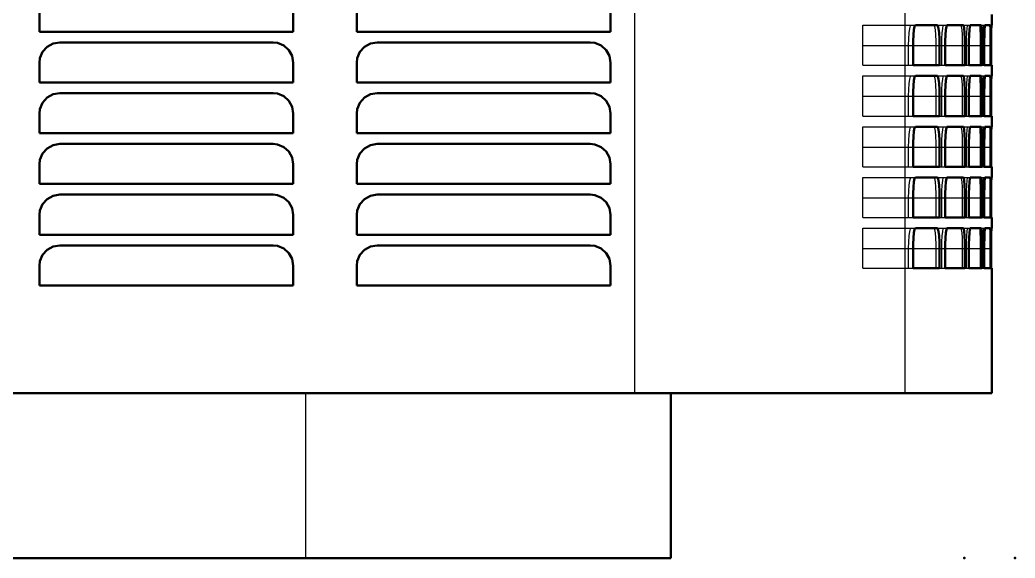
# Model space of a CAD drawing. Header units: inches. Extents: x -0.3 to 35.5, y 0 to 41.5.
# Drawn here: x 25.7 to 35.5, y 0 to 5.3 of the extents above; entities that cross this region are included whole.
import ezdxf

# ---------------------------------------------------------------- set-up
doc = ezdxf.new("R2010")
doc.units = ezdxf.units.IN
doc.header["$MEASUREMENT"] = 0
doc.linetypes.add('Dashed', pattern=[2, 1, -1])
for name, color, linetype, lineweight in [('2d ConnectionPoints', 7, 'Continuous', 50), ('AM_0', 7, 'Continuous', 50), ('AM_4', 3, 'Continuous', 25), ('AM_9', 6, 'Dashed', 25)]:
    doc.layers.add(name, color=color, linetype=linetype, lineweight=lineweight)

msp = doc.modelspace()

# ---------------------------------------------------------------- linework, layer by layer
at = {"layer": '2d ConnectionPoints'}
for p in [(35, 0), (35, 0), (35.5, 0)]:
    msp.add_point(p, dxfattribs=at)
at = {"layer": 'AM_0'}
for p, q in [((25.891, 5.381), (25.891, 5.186)), ((28.391, 5.186), (28.391, 5.381)), ((29.016, 5.381), (29.016, 5.186)), ((31.516, 5.186), (31.516, 5.381)), ((35.27, 5.355), (35.27, 5.25)), ((34.7361, 5.25), (34.5177, 5.25)), ((34.9915, 5.25), (34.829, 5.25)), ((35.1644, 5.25), (35.0573, 5.25)), ((35.255, 5.25), (35.2032, 5.25)), ((35.27, 5.25), (35.2669, 5.25)), ((25.891, 5.186), (28.391, 5.186)), ((29.016, 5.186), (31.516, 5.186)), ((28.191, 5.081), (26.091, 5.081)), ((31.316, 5.081), (29.216, 5.081)), ((34.495, 5.05), (34.495, 4.855)), ((34.7549, 4.855), (34.7549, 5.05)), ((34.8116, 5.05), (34.8116, 4.855)), ((35.0051, 4.855), (35.0051, 5.05)), ((35.0452, 5.05), (35.0452, 4.855)), ((35.1727, 4.855), (35.1727, 5.05)), ((35.1963, 5.05), (35.1963, 4.855)), ((35.258, 4.855), (35.258, 5.05)), ((35.2652, 5.05), (35.2652, 4.855)), ((25.891, 4.881), (25.891, 4.686)), ((28.391, 4.686), (28.391, 4.881)), ((29.016, 4.881), (29.016, 4.686)), ((31.516, 4.686), (31.516, 4.881)), ((34.495, 4.855), (34.7549, 4.855)), ((34.8116, 4.855), (35.0051, 4.855)), ((35.0452, 4.855), (35.1727, 4.855)), ((35.1963, 4.855), (35.258, 4.855)), ((35.2652, 4.855), (35.27, 4.855)), ((35.27, 4.855), (35.27, 4.75)), ((34.7361, 4.75), (34.5177, 4.75)), ((34.9915, 4.75), (34.829, 4.75)), ((35.1644, 4.75), (35.0573, 4.75)), ((35.255, 4.75), (35.2032, 4.75)), ((35.27, 4.75), (35.2669, 4.75)), ((25.891, 4.686), (28.391, 4.686)), ((29.016, 4.686), (31.516, 4.686)), ((28.191, 4.581), (26.091, 4.581)), ((31.316, 4.581), (29.216, 4.581)), ((34.495, 4.55), (34.495, 4.355)), ((34.7549, 4.355), (34.7549, 4.55)), ((34.8116, 4.55), (34.8116, 4.355)), ((35.0051, 4.355), (35.0051, 4.55)), ((35.0452, 4.55), (35.0452, 4.355)), ((35.1727, 4.355), (35.1727, 4.55)), ((35.1963, 4.55), (35.1963, 4.355)), ((35.258, 4.355), (35.258, 4.55)), ((35.2652, 4.55), (35.2652, 4.355)), ((25.891, 4.381), (25.891, 4.186)), ((28.391, 4.186), (28.391, 4.381)), ((29.016, 4.381), (29.016, 4.186)), ((31.516, 4.186), (31.516, 4.381)), ((34.495, 4.355), (34.7549, 4.355)), ((34.8116, 4.355), (35.0051, 4.355)), ((35.0452, 4.355), (35.1727, 4.355)), ((35.1963, 4.355), (35.258, 4.355)), ((35.2652, 4.355), (35.27, 4.355)), ((35.27, 4.355), (35.27, 4.25)), ((34.7361, 4.25), (34.5177, 4.25)), ((34.9915, 4.25), (34.829, 4.25)), ((35.1644, 4.25), (35.0573, 4.25)), ((35.255, 4.25), (35.2032, 4.25)), ((35.27, 4.25), (35.2669, 4.25)), ((25.891, 4.186), (28.391, 4.186)), ((29.016, 4.186), (31.516, 4.186)), ((28.191, 4.081), (26.091, 4.081)), ((31.316, 4.081), (29.216, 4.081)), ((34.495, 4.05), (34.495, 3.855)), ((34.7549, 3.855), (34.7549, 4.05)), ((34.8116, 4.05), (34.8116, 3.855)), ((35.0051, 3.855), (35.0051, 4.05)), ((35.0452, 4.05), (35.0452, 3.855)), ((35.1727, 3.855), (35.1727, 4.05)), ((35.1963, 4.05), (35.1963, 3.855)), ((35.258, 3.855), (35.258, 4.05)), ((35.2652, 4.05), (35.2652, 3.855)), ((25.891, 3.881), (25.891, 3.686)), ((28.391, 3.686), (28.391, 3.881)), ((29.016, 3.881), (29.016, 3.686)), ((31.516, 3.686), (31.516, 3.881)), ((34.495, 3.855), (34.7549, 3.855)), ((34.8116, 3.855), (35.0051, 3.855)), ((35.0452, 3.855), (35.1727, 3.855)), ((35.1963, 3.855), (35.258, 3.855)), ((35.2652, 3.855), (35.27, 3.855)), ((35.27, 3.855), (35.27, 3.75)), ((34.7361, 3.75), (34.5177, 3.75)), ((34.9915, 3.75), (34.829, 3.75)), ((35.1644, 3.75), (35.0573, 3.75)), ((35.255, 3.75), (35.2032, 3.75)), ((35.27, 3.75), (35.2669, 3.75)), ((25.891, 3.686), (28.391, 3.686)), ((29.016, 3.686), (31.516, 3.686)), ((28.191, 3.581), (26.091, 3.581)), ((31.316, 3.581), (29.216, 3.581)), ((34.495, 3.55), (34.495, 3.355)), ((34.7549, 3.355), (34.7549, 3.55)), ((34.8116, 3.55), (34.8116, 3.355)), ((35.0051, 3.355), (35.0051, 3.55)), ((35.0452, 3.55), (35.0452, 3.355)), ((35.1727, 3.355), (35.1727, 3.55)), ((35.1963, 3.55), (35.1963, 3.355)), ((35.258, 3.355), (35.258, 3.55)), ((35.2652, 3.55), (35.2652, 3.355)), ((25.891, 3.381), (25.891, 3.186)), ((28.391, 3.186), (28.391, 3.381)), ((29.016, 3.381), (29.016, 3.186)), ((31.516, 3.186), (31.516, 3.381)), ((34.495, 3.355), (34.7549, 3.355)), ((34.8116, 3.355), (35.0051, 3.355)), ((35.0452, 3.355), (35.1727, 3.355)), ((35.1963, 3.355), (35.258, 3.355)), ((35.2652, 3.355), (35.27, 3.355)), ((35.27, 3.355), (35.27, 3.25)), ((34.7361, 3.25), (34.5177, 3.25)), ((34.9915, 3.25), (34.829, 3.25)), ((35.1644, 3.25), (35.0573, 3.25)), ((35.255, 3.25), (35.2032, 3.25)), ((35.27, 3.25), (35.2669, 3.25)), ((25.891, 3.186), (28.391, 3.186)), ((29.016, 3.186), (31.516, 3.186)), ((28.191, 3.081), (26.091, 3.081)), ((31.316, 3.081), (29.216, 3.081)), ((34.495, 3.05), (34.495, 2.855)), ((34.7549, 2.855), (34.7549, 3.05)), ((34.8116, 3.05), (34.8116, 2.855)), ((35.0051, 2.855), (35.0051, 3.05)), ((35.0452, 3.05), (35.0452, 2.855)), ((35.1727, 2.855), (35.1727, 3.05)), ((35.1963, 3.05), (35.1963, 2.855)), ((35.258, 2.855), (35.258, 3.05)), ((35.2652, 3.05), (35.2652, 2.855)), ((25.891, 2.881), (25.891, 2.686)), ((28.391, 2.686), (28.391, 2.881)), ((29.016, 2.881), (29.016, 2.686)), ((31.516, 2.686), (31.516, 2.881)), ((34.495, 2.855), (34.7549, 2.855)), ((34.8116, 2.855), (35.0051, 2.855)), ((35.0452, 2.855), (35.1727, 2.855)), ((35.1963, 2.855), (35.258, 2.855)), ((35.2652, 2.855), (35.27, 2.855)), ((35.27, 2.855), (35.27, 1.625)), ((25.891, 2.686), (28.391, 2.686)), ((29.016, 2.686), (31.516, 2.686)), ((-0.27, 1.625), (35.27, 1.625)), ((32.11, 1.625), (32.11, 0)), ((3.39, 0), (32.11, 0))]:
    msp.add_line(p, q, dxfattribs=at)
for points in [[(34.5177, 5.25), (34.5102, 5.2386), (34.5035, 5.2057), (34.4984, 5.155), (34.4955, 5.0927), (34.495, 5.05)], [(34.7549, 5.05), (34.7538, 5.116), (34.7508, 5.1745), (34.7461, 5.2192), (34.7403, 5.2449), (34.7361, 5.25)], [(34.829, 5.25), (34.8232, 5.2387), (34.8181, 5.2059), (34.8142, 5.1554), (34.812, 5.0932), (34.8116, 5.05)], [(35.0051, 5.05), (35.0043, 5.1161), (35.0021, 5.1747), (34.9988, 5.2194), (34.9946, 5.245), (34.9915, 5.25)], [(35.0573, 5.25), (35.0533, 5.2387), (35.0498, 5.206), (35.047, 5.1557), (35.0455, 5.0936), (35.0452, 5.05)], [(35.1727, 5.05), (35.1722, 5.1162), (35.1709, 5.1749), (35.1688, 5.2195), (35.1662, 5.2451), (35.1644, 5.25)], [(35.2032, 5.25), (35.2009, 5.2387), (35.1989, 5.2061), (35.1974, 5.1559), (35.1965, 5.0938), (35.1963, 5.05)], [(35.258, 5.05), (35.2579, 5.1162), (35.2574, 5.1749), (35.2567, 5.2196), (35.2557, 5.2451), (35.255, 5.25)], [(35.2669, 5.25), (35.2664, 5.2387), (35.2659, 5.2062), (35.2655, 5.156), (35.2653, 5.0939), (35.2652, 5.05)], [(26.091, 5.081), (26.0247, 5.0697), (25.9658, 5.037), (25.9212, 4.9866), (25.8958, 4.9244), (25.891, 4.881)], [(28.391, 4.881), (28.3798, 4.947), (28.3475, 5.0055), (28.2976, 5.0502), (28.2357, 5.0759), (28.191, 5.081)], [(29.216, 5.081), (29.1496, 5.0696), (29.0906, 5.0368), (29.046, 4.9863), (29.0207, 4.924), (29.016, 4.881)], [(31.516, 4.881), (31.5048, 4.9469), (31.4727, 5.0053), (31.4231, 5.0499), (31.3612, 5.0758), (31.316, 5.081)], [(34.5177, 4.75), (34.5102, 4.7386), (34.5035, 4.7057), (34.4984, 4.655), (34.4955, 4.5927), (34.495, 4.55)], [(34.7549, 4.55), (34.7538, 4.616), (34.7508, 4.6745), (34.7461, 4.7192), (34.7403, 4.7449), (34.7361, 4.75)], [(34.829, 4.75), (34.8232, 4.7387), (34.8181, 4.7059), (34.8142, 4.6554), (34.812, 4.5932), (34.8116, 4.55)], [(35.0051, 4.55), (35.0043, 4.6161), (35.0021, 4.6747), (34.9988, 4.7194), (34.9946, 4.745), (34.9915, 4.75)], [(35.0573, 4.75), (35.0533, 4.7387), (35.0498, 4.706), (35.047, 4.6557), (35.0455, 4.5936), (35.0452, 4.55)], [(35.1727, 4.55), (35.1722, 4.6162), (35.1709, 4.6749), (35.1688, 4.7195), (35.1662, 4.7451), (35.1644, 4.75)], [(35.2032, 4.75), (35.2009, 4.7387), (35.1989, 4.7061), (35.1974, 4.6559), (35.1965, 4.5938), (35.1963, 4.55)], [(35.258, 4.55), (35.2579, 4.6162), (35.2574, 4.6749), (35.2567, 4.7196), (35.2557, 4.7451), (35.255, 4.75)], [(35.2669, 4.75), (35.2664, 4.7387), (35.2659, 4.7062), (35.2655, 4.656), (35.2653, 4.5939), (35.2652, 4.55)], [(26.091, 4.581), (26.0247, 4.5697), (25.9658, 4.537), (25.9212, 4.4866), (25.8958, 4.4244), (25.891, 4.381)], [(28.391, 4.381), (28.3798, 4.447), (28.3475, 4.5055), (28.2976, 4.5502), (28.2357, 4.5759), (28.191, 4.581)], [(29.216, 4.581), (29.1496, 4.5696), (29.0906, 4.5368), (29.046, 4.4863), (29.0207, 4.424), (29.016, 4.381)], [(31.516, 4.381), (31.5048, 4.4469), (31.4727, 4.5053), (31.4231, 4.5499), (31.3612, 4.5758), (31.316, 4.581)], [(34.5177, 4.25), (34.5102, 4.2386), (34.5035, 4.2057), (34.4984, 4.155), (34.4955, 4.0927), (34.495, 4.05)], [(34.7549, 4.05), (34.7538, 4.116), (34.7508, 4.1745), (34.7461, 4.2192), (34.7403, 4.2449), (34.7361, 4.25)], [(34.829, 4.25), (34.8232, 4.2387), (34.8181, 4.2059), (34.8142, 4.1554), (34.812, 4.0932), (34.8116, 4.05)], [(35.0051, 4.05), (35.0043, 4.1161), (35.0021, 4.1747), (34.9988, 4.2194), (34.9946, 4.245), (34.9915, 4.25)], [(35.0573, 4.25), (35.0533, 4.2387), (35.0498, 4.206), (35.047, 4.1557), (35.0455, 4.0936), (35.0452, 4.05)], [(35.1727, 4.05), (35.1722, 4.1162), (35.1709, 4.1749), (35.1688, 4.2195), (35.1662, 4.2451), (35.1644, 4.25)], [(35.2032, 4.25), (35.2009, 4.2387), (35.1989, 4.2061), (35.1974, 4.1559), (35.1965, 4.0938), (35.1963, 4.05)], [(35.258, 4.05), (35.2579, 4.1162), (35.2574, 4.1749), (35.2567, 4.2196), (35.2557, 4.2451), (35.255, 4.25)], [(35.2669, 4.25), (35.2664, 4.2387), (35.2659, 4.2062), (35.2655, 4.156), (35.2653, 4.0939), (35.2652, 4.05)], [(26.091, 4.081), (26.0247, 4.0697), (25.9658, 4.037), (25.9212, 3.9866), (25.8958, 3.9244), (25.891, 3.881)], [(28.391, 3.881), (28.3798, 3.947), (28.3475, 4.0055), (28.2976, 4.0502), (28.2357, 4.0759), (28.191, 4.081)], [(29.216, 4.081), (29.1496, 4.0696), (29.0906, 4.0368), (29.046, 3.9863), (29.0207, 3.924), (29.016, 3.881)], [(31.516, 3.881), (31.5048, 3.9469), (31.4727, 4.0053), (31.4231, 4.0499), (31.3612, 4.0758), (31.316, 4.081)], [(34.5177, 3.75), (34.5102, 3.7386), (34.5035, 3.7057), (34.4984, 3.655), (34.4955, 3.5927), (34.495, 3.55)], [(34.7549, 3.55), (34.7538, 3.616), (34.7508, 3.6745), (34.7461, 3.7192), (34.7403, 3.7449), (34.7361, 3.75)], [(34.829, 3.75), (34.8232, 3.7387), (34.8181, 3.7059), (34.8142, 3.6554), (34.812, 3.5932), (34.8116, 3.55)], [(35.0051, 3.55), (35.0043, 3.6161), (35.0021, 3.6747), (34.9988, 3.7194), (34.9946, 3.745), (34.9915, 3.75)], [(35.0573, 3.75), (35.0533, 3.7387), (35.0498, 3.706), (35.047, 3.6557), (35.0455, 3.5936), (35.0452, 3.55)], [(35.1727, 3.55), (35.1722, 3.6162), (35.1709, 3.6749), (35.1688, 3.7195), (35.1662, 3.7451), (35.1644, 3.75)], [(35.2032, 3.75), (35.2009, 3.7387), (35.1989, 3.7061), (35.1974, 3.6559), (35.1965, 3.5938), (35.1963, 3.55)], [(35.258, 3.55), (35.2579, 3.6162), (35.2574, 3.6749), (35.2567, 3.7196), (35.2557, 3.7451), (35.255, 3.75)], [(35.2669, 3.75), (35.2664, 3.7387), (35.2659, 3.7062), (35.2655, 3.656), (35.2653, 3.5939), (35.2652, 3.55)], [(26.091, 3.581), (26.0247, 3.5697), (25.9658, 3.537), (25.9212, 3.4866), (25.8958, 3.4244), (25.891, 3.381)], [(28.391, 3.381), (28.3798, 3.447), (28.3475, 3.5055), (28.2976, 3.5502), (28.2357, 3.5759), (28.191, 3.581)], [(29.216, 3.581), (29.1496, 3.5696), (29.0906, 3.5368), (29.046, 3.4863), (29.0207, 3.424), (29.016, 3.381)], [(31.516, 3.381), (31.5048, 3.4469), (31.4727, 3.5053), (31.4231, 3.5499), (31.3612, 3.5758), (31.316, 3.581)], [(34.5177, 3.25), (34.5102, 3.2386), (34.5035, 3.2057), (34.4984, 3.155), (34.4955, 3.0927), (34.495, 3.05)], [(34.7549, 3.05), (34.7538, 3.116), (34.7508, 3.1745), (34.7461, 3.2192), (34.7403, 3.2449), (34.7361, 3.25)], [(34.829, 3.25), (34.8232, 3.2387), (34.8181, 3.2059), (34.8142, 3.1554), (34.812, 3.0932), (34.8116, 3.05)], [(35.0051, 3.05), (35.0043, 3.1161), (35.0021, 3.1747), (34.9988, 3.2194), (34.9946, 3.245), (34.9915, 3.25)], [(35.0573, 3.25), (35.0533, 3.2387), (35.0498, 3.206), (35.047, 3.1557), (35.0455, 3.0936), (35.0452, 3.05)], [(35.1727, 3.05), (35.1722, 3.1162), (35.1709, 3.1749), (35.1688, 3.2195), (35.1662, 3.2451), (35.1644, 3.25)], [(35.2032, 3.25), (35.2009, 3.2387), (35.1989, 3.2061), (35.1974, 3.1559), (35.1965, 3.0938), (35.1963, 3.05)], [(35.258, 3.05), (35.2579, 3.1162), (35.2574, 3.1749), (35.2567, 3.2196), (35.2557, 3.2451), (35.255, 3.25)], [(35.2669, 3.25), (35.2664, 3.2387), (35.2659, 3.2062), (35.2655, 3.156), (35.2653, 3.0939), (35.2652, 3.05)], [(26.091, 3.081), (26.0247, 3.0697), (25.9658, 3.037), (25.9212, 2.9866), (25.8958, 2.9244), (25.891, 2.881)], [(28.391, 2.881), (28.3798, 2.947), (28.3475, 3.0055), (28.2976, 3.0502), (28.2357, 3.0759), (28.191, 3.081)], [(29.216, 3.081), (29.1496, 3.0696), (29.0906, 3.0368), (29.046, 2.9863), (29.0207, 2.924), (29.016, 2.881)], [(31.516, 2.881), (31.5048, 2.9469), (31.4727, 3.0053), (31.4231, 3.0499), (31.3612, 3.0758), (31.316, 3.081)]]:
    msp.add_lwpolyline(points, dxfattribs=at)
at = {"layer": 'AM_4'}
for p, q in [((31.7511, 41.5), (31.7511, 1.625)), ((34.4142, 41.5), (34.4142, 1.625)), ((34.495, 5.05), (34.7549, 5.05)), ((34.8116, 5.05), (35.0051, 5.05)), ((35.0452, 5.05), (35.1727, 5.05)), ((35.1963, 5.05), (35.258, 5.05)), ((34.495, 4.55), (34.7549, 4.55)), ((34.8116, 4.55), (35.0051, 4.55)), ((35.0452, 4.55), (35.1727, 4.55)), ((35.1963, 4.55), (35.258, 4.55)), ((34.495, 4.05), (34.7549, 4.05)), ((34.8116, 4.05), (35.0051, 4.05)), ((35.0452, 4.05), (35.1727, 4.05)), ((35.1963, 4.05), (35.258, 4.05)), ((34.495, 3.55), (34.7549, 3.55)), ((34.8116, 3.55), (35.0051, 3.55)), ((35.0452, 3.55), (35.1727, 3.55)), ((35.1963, 3.55), (35.258, 3.55)), ((34.495, 3.05), (34.7549, 3.05)), ((34.8116, 3.05), (35.0051, 3.05)), ((35.0452, 3.05), (35.1727, 3.05)), ((35.1963, 3.05), (35.258, 3.05)), ((28.51, 1.625), (28.51, 0))]:
    msp.add_line(p, q, dxfattribs=at)
at = {"layer": 'AM_9'}
for p, q in [((34, 4.855), (34, 5.25)), ((34, 5.25), (34.5177, 5.25)), ((34.7361, 5.25), (34.829, 5.25)), ((34.9915, 5.25), (35.0573, 5.25)), ((35.1644, 5.25), (35.2032, 5.25)), ((35.255, 5.25), (35.2669, 5.25)), ((34, 5.05), (34.495, 5.05)), ((34.4517, 4.855), (34.4517, 5.05)), ((34.7196, 5.05), (34.7196, 4.855)), ((34.7549, 5.05), (34.8116, 5.05)), ((34.7782, 4.855), (34.7782, 5.05)), ((34.9796, 5.05), (34.9796, 4.855)), ((35.0051, 5.05), (35.0452, 5.05)), ((35.0217, 4.855), (35.0217, 5.05)), ((35.157, 5.05), (35.157, 4.855)), ((35.1727, 5.05), (35.1963, 5.05)), ((35.1826, 4.855), (35.1826, 5.05)), ((35.2522, 5.05), (35.2522, 4.855)), ((35.258, 5.05), (35.2652, 5.05)), ((35.2613, 4.855), (35.2613, 5.05)), ((34, 4.855), (34.495, 4.855)), ((34.7549, 4.855), (34.8116, 4.855)), ((35.0051, 4.855), (35.0452, 4.855)), ((35.1727, 4.855), (35.1963, 4.855)), ((35.258, 4.855), (35.2652, 4.855)), ((34, 4.355), (34, 4.75)), ((34, 4.75), (34.5177, 4.75)), ((34.7361, 4.75), (34.829, 4.75)), ((34.9915, 4.75), (35.0573, 4.75)), ((35.1644, 4.75), (35.2032, 4.75)), ((35.255, 4.75), (35.2669, 4.75)), ((34, 4.55), (34.495, 4.55)), ((34.4517, 4.355), (34.4517, 4.55)), ((34.7196, 4.55), (34.7196, 4.355)), ((34.7549, 4.55), (34.8116, 4.55)), ((34.7782, 4.355), (34.7782, 4.55)), ((34.9796, 4.55), (34.9796, 4.355)), ((35.0051, 4.55), (35.0452, 4.55)), ((35.0217, 4.355), (35.0217, 4.55)), ((35.157, 4.55), (35.157, 4.355)), ((35.1727, 4.55), (35.1963, 4.55)), ((35.1826, 4.355), (35.1826, 4.55)), ((35.2522, 4.55), (35.2522, 4.355)), ((35.258, 4.55), (35.2652, 4.55)), ((35.2613, 4.355), (35.2613, 4.55)), ((34, 4.355), (34.495, 4.355)), ((34.7549, 4.355), (34.8116, 4.355)), ((35.0051, 4.355), (35.0452, 4.355)), ((35.1727, 4.355), (35.1963, 4.355)), ((35.258, 4.355), (35.2652, 4.355)), ((34, 3.855), (34, 4.25)), ((34, 4.25), (34.5177, 4.25)), ((34.7361, 4.25), (34.829, 4.25)), ((34.9915, 4.25), (35.0573, 4.25)), ((35.1644, 4.25), (35.2032, 4.25)), ((35.255, 4.25), (35.2669, 4.25)), ((34, 4.05), (34.495, 4.05)), ((34.4517, 3.855), (34.4517, 4.05)), ((34.7196, 4.05), (34.7196, 3.855)), ((34.7549, 4.05), (34.8116, 4.05)), ((34.7782, 3.855), (34.7782, 4.05)), ((34.9796, 4.05), (34.9796, 3.855)), ((35.0051, 4.05), (35.0452, 4.05)), ((35.0217, 3.855), (35.0217, 4.05)), ((35.157, 4.05), (35.157, 3.855)), ((35.1727, 4.05), (35.1963, 4.05)), ((35.1826, 3.855), (35.1826, 4.05)), ((35.2522, 4.05), (35.2522, 3.855)), ((35.258, 4.05), (35.2652, 4.05)), ((35.2613, 3.855), (35.2613, 4.05)), ((34, 3.855), (34.495, 3.855)), ((34.7549, 3.855), (34.8116, 3.855)), ((35.0051, 3.855), (35.0452, 3.855)), ((35.1727, 3.855), (35.1963, 3.855)), ((35.258, 3.855), (35.2652, 3.855)), ((34, 3.355), (34, 3.75)), ((34, 3.75), (34.5177, 3.75)), ((34.7361, 3.75), (34.829, 3.75)), ((34.9915, 3.75), (35.0573, 3.75)), ((35.1644, 3.75), (35.2032, 3.75)), ((35.255, 3.75), (35.2669, 3.75)), ((34, 3.55), (34.495, 3.55)), ((34.4517, 3.355), (34.4517, 3.55)), ((34.7196, 3.55), (34.7196, 3.355)), ((34.7549, 3.55), (34.8116, 3.55)), ((34.7782, 3.355), (34.7782, 3.55)), ((34.9796, 3.55), (34.9796, 3.355)), ((35.0051, 3.55), (35.0452, 3.55)), ((35.0217, 3.355), (35.0217, 3.55)), ((35.157, 3.55), (35.157, 3.355)), ((35.1727, 3.55), (35.1963, 3.55)), ((35.1826, 3.355), (35.1826, 3.55)), ((35.2522, 3.55), (35.2522, 3.355)), ((35.258, 3.55), (35.2652, 3.55)), ((35.2613, 3.355), (35.2613, 3.55)), ((34, 3.355), (34.495, 3.355)), ((34.7549, 3.355), (34.8116, 3.355)), ((35.0051, 3.355), (35.0452, 3.355)), ((35.1727, 3.355), (35.1963, 3.355)), ((35.258, 3.355), (35.2652, 3.355)), ((34, 2.855), (34, 3.25)), ((34, 3.25), (34.5177, 3.25)), ((34.7361, 3.25), (34.829, 3.25)), ((34.9915, 3.25), (35.0573, 3.25)), ((35.1644, 3.25), (35.2032, 3.25)), ((35.255, 3.25), (35.2669, 3.25)), ((34, 3.05), (34.495, 3.05)), ((34.4517, 2.855), (34.4517, 3.05)), ((34.7196, 3.05), (34.7196, 2.855)), ((34.7549, 3.05), (34.8116, 3.05)), ((34.7782, 2.855), (34.7782, 3.05)), ((34.9796, 3.05), (34.9796, 2.855)), ((35.0051, 3.05), (35.0452, 3.05)), ((35.0217, 2.855), (35.0217, 3.05)), ((35.157, 3.05), (35.157, 2.855)), ((35.1727, 3.05), (35.1963, 3.05)), ((35.1826, 2.855), (35.1826, 3.05)), ((35.2522, 3.05), (35.2522, 2.855)), ((35.258, 3.05), (35.2652, 3.05)), ((35.2613, 2.855), (35.2613, 3.05)), ((34, 2.855), (34.495, 2.855)), ((34.7549, 2.855), (34.8116, 2.855)), ((35.0051, 2.855), (35.0452, 2.855)), ((35.1727, 2.855), (35.1963, 2.855)), ((35.258, 2.855), (35.2652, 2.855))]:
    msp.add_line(p, q, dxfattribs=at)
for points in [[(34.4517, 5.05), (34.453, 5.1159), (34.4568, 5.1743), (34.4626, 5.2189), (34.4699, 5.2448), (34.4751, 5.25)], [(34.7001, 5.25), (34.7066, 5.2386), (34.7124, 5.2058), (34.7167, 5.1553), (34.7191, 5.093), (34.7196, 5.05)], [(34.7782, 5.05), (34.7793, 5.116), (34.7822, 5.1746), (34.7867, 5.2192), (34.7923, 5.2449), (34.7963, 5.25)], [(34.9655, 5.25), (34.9702, 5.2387), (34.9744, 5.206), (34.9775, 5.1556), (34.9793, 5.0934), (34.9796, 5.05)], [(35.0217, 5.05), (35.0224, 5.1161), (35.0245, 5.1747), (35.0277, 5.2194), (35.0317, 5.245), (35.0345, 5.25)], [(35.1481, 5.25), (35.1511, 5.2387), (35.1537, 5.2061), (35.1557, 5.1559), (35.1568, 5.0937), (35.157, 5.05)], [(35.1826, 5.05), (35.1831, 5.1162), (35.1843, 5.1749), (35.1862, 5.2195), (35.1885, 5.2451), (35.1901, 5.25)], [(35.2485, 5.25), (35.2498, 5.2387), (35.2508, 5.2062), (35.2516, 5.156), (35.2521, 5.0939), (35.2522, 5.05)], [(35.2613, 5.05), (35.2615, 5.1162), (35.2619, 5.1749), (35.2624, 5.2196), (35.2631, 5.2451), (35.2636, 5.25)], [(34.4517, 4.55), (34.453, 4.6159), (34.4568, 4.6743), (34.4626, 4.7189), (34.4699, 4.7448), (34.4751, 4.75)], [(34.7001, 4.75), (34.7066, 4.7386), (34.7124, 4.7058), (34.7167, 4.6553), (34.7191, 4.593), (34.7196, 4.55)], [(34.7782, 4.55), (34.7793, 4.616), (34.7822, 4.6746), (34.7867, 4.7192), (34.7923, 4.7449), (34.7963, 4.75)], [(34.9655, 4.75), (34.9702, 4.7387), (34.9744, 4.706), (34.9775, 4.6556), (34.9793, 4.5934), (34.9796, 4.55)], [(35.0217, 4.55), (35.0224, 4.6161), (35.0245, 4.6747), (35.0277, 4.7194), (35.0317, 4.745), (35.0345, 4.75)], [(35.1481, 4.75), (35.1511, 4.7387), (35.1537, 4.7061), (35.1557, 4.6559), (35.1568, 4.5937), (35.157, 4.55)], [(35.1826, 4.55), (35.1831, 4.6162), (35.1843, 4.6749), (35.1862, 4.7195), (35.1885, 4.7451), (35.1901, 4.75)], [(35.2485, 4.75), (35.2498, 4.7387), (35.2508, 4.7062), (35.2516, 4.656), (35.2521, 4.5939), (35.2522, 4.55)], [(35.2613, 4.55), (35.2615, 4.6162), (35.2619, 4.6749), (35.2624, 4.7196), (35.2631, 4.7451), (35.2636, 4.75)], [(34.4517, 4.05), (34.453, 4.1159), (34.4568, 4.1743), (34.4626, 4.2189), (34.4699, 4.2448), (34.4751, 4.25)], [(34.7001, 4.25), (34.7066, 4.2386), (34.7124, 4.2058), (34.7167, 4.1553), (34.7191, 4.093), (34.7196, 4.05)], [(34.7782, 4.05), (34.7793, 4.116), (34.7822, 4.1746), (34.7867, 4.2192), (34.7923, 4.2449), (34.7963, 4.25)], [(34.9655, 4.25), (34.9702, 4.2387), (34.9744, 4.206), (34.9775, 4.1556), (34.9793, 4.0934), (34.9796, 4.05)], [(35.0217, 4.05), (35.0224, 4.1161), (35.0245, 4.1747), (35.0277, 4.2194), (35.0317, 4.245), (35.0345, 4.25)], [(35.1481, 4.25), (35.1511, 4.2387), (35.1537, 4.2061), (35.1557, 4.1559), (35.1568, 4.0937), (35.157, 4.05)], [(35.1826, 4.05), (35.1831, 4.1162), (35.1843, 4.1749), (35.1862, 4.2195), (35.1885, 4.2451), (35.1901, 4.25)], [(35.2485, 4.25), (35.2498, 4.2387), (35.2508, 4.2062), (35.2516, 4.156), (35.2521, 4.0939), (35.2522, 4.05)], [(35.2613, 4.05), (35.2615, 4.1162), (35.2619, 4.1749), (35.2624, 4.2196), (35.2631, 4.2451), (35.2636, 4.25)], [(34.4517, 3.55), (34.453, 3.6159), (34.4568, 3.6743), (34.4626, 3.7189), (34.4699, 3.7448), (34.4751, 3.75)], [(34.7001, 3.75), (34.7066, 3.7386), (34.7124, 3.7058), (34.7167, 3.6553), (34.7191, 3.593), (34.7196, 3.55)], [(34.7782, 3.55), (34.7793, 3.616), (34.7822, 3.6746), (34.7867, 3.7192), (34.7923, 3.7449), (34.7963, 3.75)], [(34.9655, 3.75), (34.9702, 3.7387), (34.9744, 3.706), (34.9775, 3.6556), (34.9793, 3.5934), (34.9796, 3.55)], [(35.0217, 3.55), (35.0224, 3.6161), (35.0245, 3.6747), (35.0277, 3.7194), (35.0317, 3.745), (35.0345, 3.75)], [(35.1481, 3.75), (35.1511, 3.7387), (35.1537, 3.7061), (35.1557, 3.6559), (35.1568, 3.5937), (35.157, 3.55)], [(35.1826, 3.55), (35.1831, 3.6162), (35.1843, 3.6749), (35.1862, 3.7195), (35.1885, 3.7451), (35.1901, 3.75)], [(35.2485, 3.75), (35.2498, 3.7387), (35.2508, 3.7062), (35.2516, 3.656), (35.2521, 3.5939), (35.2522, 3.55)], [(35.2613, 3.55), (35.2615, 3.6162), (35.2619, 3.6749), (35.2624, 3.7196), (35.2631, 3.7451), (35.2636, 3.75)], [(34.4517, 3.05), (34.453, 3.1159), (34.4568, 3.1743), (34.4626, 3.2189), (34.4699, 3.2448), (34.4751, 3.25)], [(34.7001, 3.25), (34.7066, 3.2386), (34.7124, 3.2058), (34.7167, 3.1553), (34.7191, 3.093), (34.7196, 3.05)], [(34.7782, 3.05), (34.7793, 3.116), (34.7822, 3.1746), (34.7867, 3.2192), (34.7923, 3.2449), (34.7963, 3.25)], [(34.9655, 3.25), (34.9702, 3.2387), (34.9744, 3.206), (34.9775, 3.1556), (34.9793, 3.0934), (34.9796, 3.05)], [(35.0217, 3.05), (35.0224, 3.1161), (35.0245, 3.1747), (35.0277, 3.2194), (35.0317, 3.245), (35.0345, 3.25)], [(35.1481, 3.25), (35.1511, 3.2387), (35.1537, 3.2061), (35.1557, 3.1559), (35.1568, 3.0937), (35.157, 3.05)], [(35.1826, 3.05), (35.1831, 3.1162), (35.1843, 3.1749), (35.1862, 3.2195), (35.1885, 3.2451), (35.1901, 3.25)], [(35.2485, 3.25), (35.2498, 3.2387), (35.2508, 3.2062), (35.2516, 3.156), (35.2521, 3.0939), (35.2522, 3.05)], [(35.2613, 3.05), (35.2615, 3.1162), (35.2619, 3.1749), (35.2624, 3.2196), (35.2631, 3.2451), (35.2636, 3.25)]]:
    msp.add_lwpolyline(points, dxfattribs=at)

doc.saveas('drawing.dxf')
